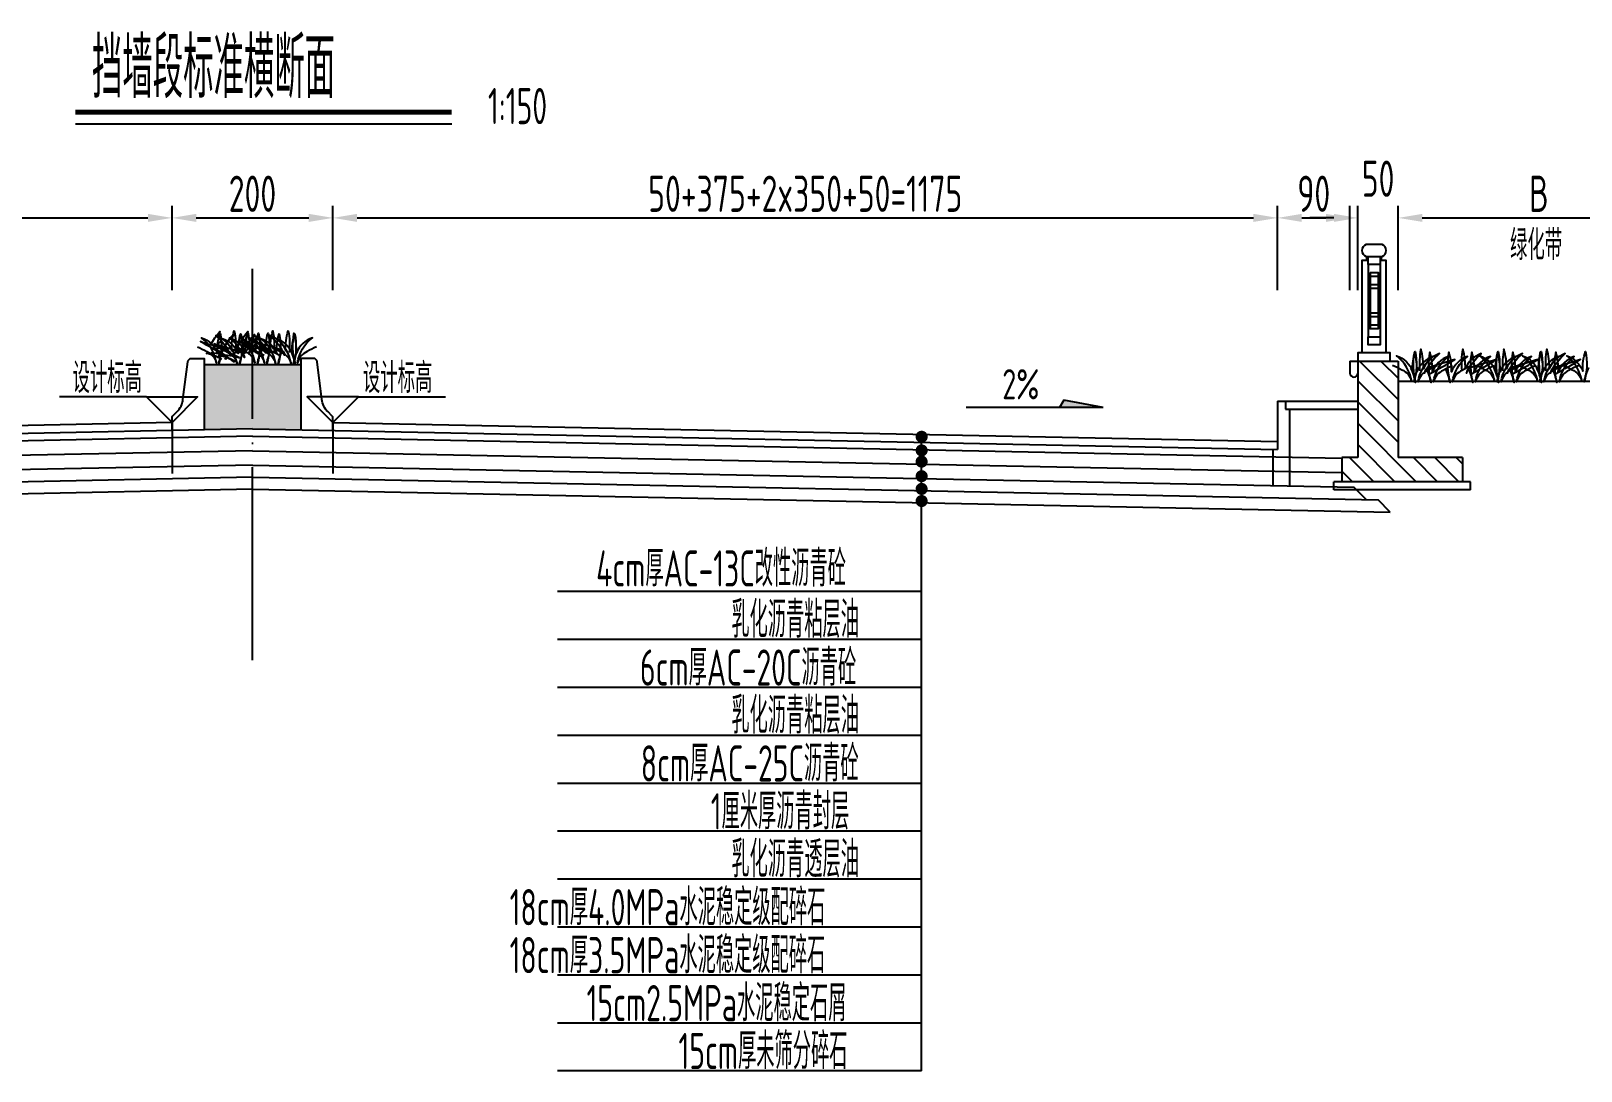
# Model space of a CAD drawing. Header units: millimetres. Extents: x -29538 to 115583, y -232866 to 15404.
# Drawn here: x 1207 to 3135, y 6833 to 8126 of the extents above; entities that cross this region are included whole.
import ezdxf
from ezdxf.enums import TextEntityAlignment as Align

# ---------------------------------------------------------------- set-up
doc = ezdxf.new("R2010")
doc.units = ezdxf.units.MM
doc.header["$LTSCALE"] = 10
doc.header["$MEASUREMENT"] = 0
doc.linetypes.add('ACAD_ISO04W100', pattern=[30, 24, -3, 0, -3])
for name, color, linetype in [('3', 3, 'Continuous'), ('lk', 1, 'Continuous'), ('中心线', 3, 'ACAD_ISO04W100'), ('填充', 8, 'Continuous'), ('尺寸', 4, 'Continuous'), ('文字', 7, 'Continuous'), ('标注', 4, 'Continuous'), ('栏杆', 8, 'Continuous'), ('次轮廓线', 7, 'Continuous'), ('轮廓线', 1, 'Continuous')]:
    doc.layers.add(name, color=color, linetype=linetype)
doc.styles.get("Standard").update_dxf_attribs({"font": 'gbenor.shx', "width": 0.75, "bigfont": 'gbcbig.shx'})
doc.dimstyles.new('150', dxfattribs={"dimscale": 15, "dimtxt": 3, "dimasz": 2, "dimexe": 1, "dimexo": 1, "dimgap": 0.5, "dimtad": 1, "dimdec": 1, "dimdsep": 46, "dimtxsty": 'Standard', "dimcen": 0.5, "dimadec": 0, "dimazin": 0, "dimtfac": 1, "dimtdec": 1, "dimtofl": 0, "dimtmove": 2, "dimatfit": 3, "dimfxl": 0, "dimtolj": 1, "dimtzin": 0, "dimarcsym": 0})

# ---------------------------------------------------------------- blocks, each defined once
blk = doc.blocks.new('栏杆')
at = {"layer": '栏杆'}
blk.add_lwpolyline([(-10, 110), (10, 110, 0.671593), (10, 125), (-10, 125, 0.671593), (-10, 110)], format="xyb", dxfattribs=at)
for points in [[(-7.5, 105), (-15, 105), (-15, -10)], [(-7.5, 105), (-9, 105), (-9, 110), (9, 110), (9, 105), (7.5, 105)], [(-7.5, 100), (-7.5, 10)], [(15, -10), (15, -10), (15, 105), (7.5, 105)], [(7.5, 100), (7.5, 10)], [(-5, 90), (-5, 20)], [(5, 90), (5, 20)]]:
    blk.add_lwpolyline(points, dxfattribs=at)
for points in [[(-7.5, 110), (7.5, 110), (7.5, 100), (-7.5, 100)], [(-5, 90), (5, 90), (5, 85), (-5, 85)], [(-5, 75), (5, 75), (5, 70), (-5, 70)], [(-5, 40), (5, 40), (5, 35), (-5, 35)], [(-5, 25), (5, 25), (5, 20), (-5, 20)], [(-7.5, 10), (7.5, 10), (7.5, 0), (-7.5, 0)]]:
    blk.add_lwpolyline(points, close=True, dxfattribs=at)
blk = doc.blocks.new('箭头')
at = {"layer": '尺寸'}
blk.add_hatch(color=256, dxfattribs=at).paths.add_polyline_path([(0, 0), (-0.35, 0.6), (-3.63, 0)])
for p, q in [((-3.63, 0), (-0.35, 0.6)), ((-3.63, 0), (7.74, 0)), ((-0.35, 0.6), (0, 0))]:
    blk.add_line(p, q, dxfattribs=at)
blk = doc.blocks.new('*D134')
at = {"layer": 'Defpoints', "color": 0}
for p in [(1382.9, 7894), (207.9, 7666), (1382.9, 7639.5)]:
    blk.add_point(p, dxfattribs=at)
at = {"layer": '标注', "color": 0, "lineweight": -2}
for p, q in [((207.9, 7804), (207.9, 7909)), ((1382.9, 7804), (1382.9, 7909)), ((237.9, 7894), (1352.9, 7894))]:
    blk.add_line(p, q, dxfattribs=at)
at = {"layer": '标注', "color": 0}
for points in [[(237.9, 7899), (237.9, 7889), (207.9, 7894)], [(1352.9, 7899), (1352.9, 7889), (1382.9, 7894)]]:
    blk.add_solid(points, dxfattribs=at)
at = {"layer": '标注', "color": 0, "insert": (795.4, 7924), "char_height": 45, "attachment_point": 5}
blk.add_mtext('\\A1;50+375+2x350+50=1175', dxfattribs=at)
blk = doc.blocks.new('*D135')
at = {"layer": 'Defpoints', "color": 0}
for p in [(1582.9, 7894), (1382.9, 7639.5), (1582.9, 7639.5)]:
    blk.add_point(p, dxfattribs=at)
at = {"layer": '标注', "color": 0, "lineweight": -2}
for p, q in [((1382.9, 7804), (1382.9, 7909)), ((1582.9, 7804), (1582.9, 7909)), ((1412.9, 7894), (1552.9, 7894))]:
    blk.add_line(p, q, dxfattribs=at)
at = {"layer": '标注', "color": 0}
for points in [[(1412.9, 7899), (1412.9, 7889), (1382.9, 7894)], [(1552.9, 7899), (1552.9, 7889), (1582.9, 7894)]]:
    blk.add_solid(points, dxfattribs=at)
at = {"layer": '标注', "color": 0, "insert": (1482.9, 7924), "char_height": 45, "attachment_point": 5}
blk.add_mtext('\\A1;200', dxfattribs=at)
blk = doc.blocks.new('*D136')
at = {"layer": 'Defpoints', "color": 0}
for p in [(2757.9, 7894), (2757.9, 7666), (1582.9, 7639.5)]:
    blk.add_point(p, dxfattribs=at)
at = {"layer": '标注', "color": 0, "lineweight": -2}
for p, q in [((1582.9, 7804), (1582.9, 7909)), ((2757.9, 7804), (2757.9, 7909)), ((1612.9, 7894), (2727.9, 7894))]:
    blk.add_line(p, q, dxfattribs=at)
at = {"layer": '标注', "color": 0}
for points in [[(1612.9, 7899), (1612.9, 7889), (1582.9, 7894)], [(2727.9, 7899), (2727.9, 7889), (2757.9, 7894)]]:
    blk.add_solid(points, dxfattribs=at)
at = {"layer": '标注', "color": 0, "insert": (2170.4, 7924), "char_height": 45, "attachment_point": 5}
blk.add_mtext('\\A1;50+375+2x350+50=1175', dxfattribs=at)
blk = doc.blocks.new('*D137')
at = {"layer": 'Defpoints', "color": 0}
for p in [(2847.9, 7894), (2847.9, 7716), (2757.9, 7666)]:
    blk.add_point(p, dxfattribs=at)
at = {"layer": '标注', "color": 0, "lineweight": -2}
for p, q in [((2757.9, 7804), (2757.9, 7909)), ((2847.9, 7804), (2847.9, 7909)), ((2787.9, 7894), (2817.9, 7894))]:
    blk.add_line(p, q, dxfattribs=at)
at = {"layer": '标注', "color": 0}
for points in [[(2787.9, 7899), (2787.9, 7889), (2757.9, 7894)], [(2817.9, 7899), (2817.9, 7889), (2847.9, 7894)]]:
    blk.add_solid(points, dxfattribs=at)
at = {"layer": '标注', "color": 0, "insert": (2802.9, 7924), "char_height": 45, "attachment_point": 5}
blk.add_mtext('\\A1;90', dxfattribs=at)
blk = doc.blocks.new('*D138')
at = {"layer": 'Defpoints', "color": 0}
for p in [(3257.9, 7894), (2907.9, 7691), (3257.9, 7691)]:
    blk.add_point(p, dxfattribs=at)
at = {"layer": '标注', "color": 0, "lineweight": -2}
for p, q in [((2907.9, 7804), (2907.9, 7909)), ((3257.9, 7804), (3257.9, 7909)), ((2937.9, 7894), (3227.9, 7894))]:
    blk.add_line(p, q, dxfattribs=at)
at = {"layer": '标注', "color": 0}
for points in [[(2937.9, 7899), (2937.9, 7889), (2907.9, 7894)], [(3227.9, 7899), (3227.9, 7889), (3257.9, 7894)]]:
    blk.add_solid(points, dxfattribs=at)
at = {"layer": '标注', "color": 0, "insert": (3082.9, 7924), "char_height": 45, "attachment_point": 5}
blk.add_mtext('\\A1;B', dxfattribs=at)
blk = doc.blocks.new('*D139')
at = {"layer": 'Defpoints', "color": 0}
for p in [(2857.9, 7894), (2857.9, 7716), (2907.9, 7691)]:
    blk.add_point(p, dxfattribs=at)
at = {"layer": '标注', "color": 0, "lineweight": -2}
for p, q in [((2857.9, 7804), (2857.9, 7909)), ((2907.9, 7804), (2907.9, 7909)), ((2827.9, 7894), (2797.9, 7894)), ((2937.9, 7894), (2967.9, 7894))]:
    blk.add_line(p, q, dxfattribs=at)
at = {"layer": '标注', "color": 0}
for points in [[(2827.9, 7899), (2827.9, 7889), (2857.9, 7894)], [(2937.9, 7899), (2937.9, 7889), (2907.9, 7894)]]:
    blk.add_solid(points, dxfattribs=at)
at = {"layer": '标注', "color": 0, "insert": (2882.9, 7942.7), "char_height": 45, "attachment_point": 5}
blk.add_mtext('\\A1;50', dxfattribs=at)

msp = doc.modelspace()

# ---------------------------------------------------------------- hatches: boundary and pattern name
at = {"layer": '填充'}
h = msp.add_hatch(dxfattribs=at)
h.set_pattern_fill('AR-SAND', color=256, style=0)
h.set_pattern_definition([(37.5, (-5e-13, 7953.0641), (-0.0629934, 1.9268238), [0, -1.52, 0, -1.7, 0, -1.625]), (7.5, (-5e-13, 7953.0641), (1.7697767, 2.822146), [0, -0.82, 0, -1.37, 0, -0.525]), (327.5, (-1.23, 7953.0641), (3.1141419, 0.005659), [0, -0.5, 0, -1.8, 0, -2.35]), (317.5, (-1.23, 7953.0641), (3.0061266, 0.8776756), [0, -0.25, 0, -1.18, 0, -1.35])])
h.paths.add_polyline_path([(1542.87, 7711.8), (1482.87, 7711.8), (1482.87, 7631.52), (1542.87, 7630.32)])
h.paths.add_polyline_path([(1482.87, 7711.8), (1422.87, 7711.8), (1422.87, 7630.32), (1482.87, 7631.52)])
h = msp.add_hatch(dxfattribs=at)
h.set_pattern_fill('ANSI31', color=256, scale=150, style=0)
h.set_pattern_definition([(135, (2965.737, 0), (13.25825, 13.25825), [])])
h.paths.add_polyline_path([(2837.87, 7596.02), (2857.87, 7596.02), (2857.87, 7716.02), (2907.87, 7716.02), (2912.75, 7716.02, -0.0436362), (2917.87, 7709.1), (2917.87, 7701.02, -1), (2907.87, 7701.02), (2907.87, 7596.02), (2987.87, 7596.02), (2987.87, 7566.02), (2837.87, 7566.02)])

# ---------------------------------------------------------------- linework, layer by layer
for p, q in [((1730.8, 8010.52), (1262.68, 8010.52)), ((1422.87, 7711.8), (1542.87, 7711.8)), ((1351.05, 7671.34), (1242.95, 7671.34)), ((1614.69, 7671.34), (1722.79, 7671.34)), ((2867.87, 7543.82), (2852.87, 7559.12)), ((2897.87, 7528.22), (2882.87, 7543.52))]:
    msp.add_line(p, q)
at = {"ltscale": 100}
for p, q in [((2315.18, 6833.3), (2315.18, 7618.09)), ((2315.18, 7429.31), (1862.08, 7429.31)), ((2315.18, 7369.71), (1862.08, 7369.71)), ((2315.18, 7310.11), (1862.08, 7310.11)), ((2315.18, 7250.51), (1862.08, 7250.51)), ((2315.18, 7190.91), (1862.08, 7190.91)), ((2315.18, 7131.3), (1862.08, 7131.3)), ((2315.18, 7071.7), (1862.08, 7071.7)), ((2315.18, 7012.1), (1862.08, 7012.1)), ((2315.18, 6952.5), (1862.08, 6952.5)), ((2315.18, 6892.9), (1862.08, 6892.9)), ((2315.18, 6833.3), (1862.08, 6833.3))]:
    msp.add_line(p, q, dxfattribs=at)
msp.add_lwpolyline([(1730.8, 8025.52, 6, 6, 0), (1262.68, 8025.52, 0.6, 0.6, 0)], format="xyseb")
msp.add_lwpolyline([(2897.87, 7716.02), (2897.87, 7726.02), (2857.87, 7726.02), (2857.87, 7716.02)])
at = {"const_width": 7.5}
for points in [[(2318.93, 7621.84, -1), (2311.43, 7621.84, -1)], [(2318.93, 7604.83, -1), (2311.43, 7604.83, -1)], [(2318.93, 7590.99, -1), (2311.43, 7590.99, -1)], [(2318.93, 7572.85, -1), (2311.43, 7572.85, -1)], [(2318.93, 7557.02, -1), (2311.43, 7557.02, -1)], [(2318.93, 7541.95, -1), (2311.43, 7541.95, -1)]]:
    msp.add_lwpolyline(points, format="xyb", close=True, dxfattribs=at)
at = {"layer": '3', "color": 9}
for points in [[(1414.35, 7733.51, -0.0394978), (1426.05, 7727.84, -0.232087), (1438.02, 7713.68, 0.1911867), (1419.43, 7745.06, -0.2267195), (1439.38, 7726.02, -0.091203), (1442.56, 7750.72, -0.1239074), (1441.07, 7712.89, -0.0624947), (1446.86, 7730.81)], [(1449.47, 7722.88, -0.013375), (1418.13, 7740.41, -0.001492), (1449.87, 7730.67, -0.302407), (1455.77, 7723.42, 0.1063996), (1437.17, 7747.89, -0.2267195), (1457.13, 7728.85, -0.091203), (1460.3, 7753.55, -0.074282), (1461.5, 7726.56)], [(1431.15, 7736.44, -0.0656242), (1442.48, 7752.64, 0.0063244), (1440.16, 7746.74, 0.0063244)], [(1466.56, 7720.05, -0.013375), (1435.21, 7737.58, -0.001492), (1466.96, 7727.84, -0.302407), (1472.85, 7720.59, 0.1063996), (1454.26, 7745.06, -0.2267195), (1474.21, 7726.02, -0.091203), (1477.39, 7750.72, -0.074282), (1478.59, 7723.73)], [(1461.65, 7725.58, -0.1130591), (1477.31, 7752.64, -0.0330136), (1466.37, 7725.62, -0.0330136)], [(1462.29, 7733.51, -0.0394978), (1473.99, 7727.84, -0.232087), (1485.96, 7713.68, 0.1911867), (1467.37, 7745.06, -0.2267195), (1487.32, 7726.02, -0.091203), (1490.5, 7750.72, -0.1239074), (1489.01, 7712.89, -0.0624947), (1494.8, 7730.81)], [(1497.41, 7722.88, -0.013375), (1466.07, 7740.41, -0.001492), (1497.81, 7730.67, -0.302407), (1503.71, 7723.42, 0.1063996), (1485.11, 7747.89, -0.2267195), (1505.07, 7728.85, -0.091203), (1508.24, 7753.55, -0.074282), (1509.44, 7726.56)], [(1474.03, 7733.51, -0.0394978), (1485.73, 7727.84, -0.232087), (1497.7, 7713.68, 0.1911867), (1479.11, 7745.06, -0.2267195), (1499.06, 7726.02, -0.091203), (1502.24, 7750.72, -0.1239074), (1500.75, 7712.89, -0.0624947), (1506.54, 7730.81)], [(1516.58, 7722.88, -0.013375), (1485.23, 7740.41, -0.001492), (1516.98, 7730.67, -0.302407), (1522.87, 7723.42, 0.1063996), (1504.28, 7747.89, -0.2267195), (1524.23, 7728.85, -0.091203), (1527.41, 7753.55, -0.074282), (1528.61, 7726.56)], [(1562.57, 7733.51, 0.0394978), (1550.86, 7727.84, 0.232087), (1538.89, 7713.68, -0.1911867), (1557.49, 7745.06, 0.2267195), (1537.53, 7726.02, 0.091203), (1534.36, 7750.72, 0.1239074), (1535.85, 7712.89, 0.0624947), (1530.05, 7730.81)], [(1437.25, 7734.57, -0.0794345), (1444.41, 7740.74, -0.0794345)], [(1440.05, 7732.67, -0.0394978), (1451.76, 7727, -0.232087), (1463.73, 7712.84, 0.1911867), (1445.13, 7744.22, -0.2267195), (1465.09, 7725.19, -0.091203), (1468.26, 7749.88, -0.1239074), (1466.77, 7712.05, -0.0624947), (1472.57, 7729.97)], [(1448.24, 7733.61, -0.0656242), (1459.56, 7749.81, 0.0063244), (1457.25, 7743.91, 0.0063244)], [(1464.45, 7739.51, -0.0551464), (1470.68, 7741.66, 0.0175385), (1466.78, 7737.43)], [(1466.36, 7726.17, -0.2245474), (1488.42, 7744.49, -0.0120292), (1470.64, 7723.32)], [(1473.94, 7732.77, -0.0656242), (1485.27, 7748.98, 0.0063244), (1482.95, 7743.08, 0.0063244)], [(1482.52, 7741.92, 0.0112436), (1478.82, 7731.27)], [(1480.04, 7730.9, -0.0794345), (1487.2, 7737.08, -0.0794345)], [(1487.99, 7732.67, -0.0394978), (1499.7, 7727, -0.232087), (1511.67, 7712.84, 0.1911867), (1493.07, 7744.22, -0.2267195), (1513.03, 7725.19, -0.091203), (1516.2, 7749.88, -0.1239074), (1514.71, 7712.05, -0.0624947), (1520.51, 7729.97)], [(1507.16, 7732.67, -0.0394978), (1518.86, 7727, -0.232087), (1530.83, 7712.84, 0.1911867), (1512.24, 7744.22, -0.2267195), (1532.19, 7725.19, -0.091203), (1535.37, 7749.88, -0.1239074), (1533.88, 7712.05, -0.0624947), (1539.67, 7729.97)], [(2946.84, 7700.23, 0.013375), (2978.19, 7717.76, 0.001492), (2946.45, 7708.01, 0.302407), (2940.55, 7700.76, -0.1063996), (2959.14, 7725.23, 0.2267195), (2939.19, 7706.2, 0.091203), (2936.01, 7730.9, 0.074282), (2934.82, 7703.91)], [(2999, 7700.23, 0.013375), (3030.35, 7717.76, 0.001492), (2998.6, 7708.01, 0.302407), (2992.71, 7700.76, -0.1063996), (3011.3, 7725.23, 0.2267195), (2991.35, 7706.2, 0.091203), (2988.17, 7730.9, 0.074282), (2986.97, 7703.91)], [(3050.15, 7700.23, 0.013375), (3081.5, 7717.76, 0.001492), (3049.75, 7708.01, 0.302407), (3043.86, 7700.76, -0.1063996), (3062.45, 7725.23, 0.2267195), (3042.5, 7706.2, 0.091203), (3039.32, 7730.9, 0.074282), (3038.12, 7703.91)], [(3103.44, 7700.23, 0.013375), (3134.79, 7717.76, 0.001492), (3103.04, 7708.01, 0.302407), (3097.15, 7700.76, -0.1063996), (3115.74, 7725.23, 0.2267195), (3095.79, 7706.2, 0.091203), (3092.61, 7730.9, 0.074282), (3091.42, 7703.91)], [(1444.88, 7717.98, 0.0931805), (1425.61, 7725.46, -0.1501755), (1449.46, 7722.78, -0.1501755)], [(1439.62, 7725.65, -0.0226272), (1441.14, 7727.33, -0.0226272)], [(1440.72, 7727.56, 0.0066718), (1439.66, 7725.65)], [(1440.05, 7722.8, -0.2088897), (1459.85, 7714.88, 0.0309304), (1440.05, 7728.88)], [(1461.97, 7715.15, 0.0931805), (1442.7, 7722.63, -0.1501755), (1466.55, 7719.95, -0.1501755)], [(1448.98, 7718.08, -0.0444766), (1450.16, 7720.46)], [(1450.23, 7720.43, 0.0048651), (1449.54, 7718.09, 0.0048651)], [(2900.86, 7710.85, -0.0394978), (2912.56, 7705.18, -0.232087), (2924.53, 7691.02, 0.1911867), (2905.94, 7722.4, -0.2267195), (2925.89, 7703.37, -0.091203), (2929.07, 7728.07, -0.1239074), (2927.57, 7690.23, -0.0624947), (2933.37, 7708.16)], [(2956.26, 7710.02, 0.0394978), (2944.56, 7704.35, 0.232087), (2932.59, 7690.19, -0.1911867), (2951.18, 7721.57, 0.2267195), (2931.23, 7702.54, 0.091203), (2928.05, 7727.23, 0.1239074), (2929.55, 7689.4, 0.0624947), (2923.75, 7707.32)], [(2975.43, 7710.02, 0.0394978), (2963.73, 7704.35, 0.232087), (2951.76, 7690.19, -0.1911867), (2970.35, 7721.57, 0.2267195), (2950.4, 7702.54, 0.091203), (2947.22, 7727.23, 0.1239074), (2948.71, 7689.4, 0.0624947), (2942.92, 7707.32)], [(2999.15, 7710.02, 0.0394978), (2987.44, 7704.35, 0.232087), (2975.47, 7690.19, -0.1911867), (2994.06, 7721.57, 0.2267195), (2974.11, 7702.54, 0.091203), (2970.94, 7727.23, 0.1239074), (2972.43, 7689.4, 0.0624947), (2966.63, 7707.32)], [(3027.59, 7710.02, 0.0394978), (3015.88, 7704.35, 0.232087), (3003.92, 7690.19, -0.1911867), (3022.51, 7721.57, 0.2267195), (3002.55, 7702.54, 0.091203), (2999.38, 7727.23, 0.1239074), (3000.87, 7689.4, 0.0624947), (2995.08, 7707.32)], [(3004.16, 7710.85, -0.0394978), (3015.87, 7705.18, -0.232087), (3027.84, 7691.02, 0.1911867), (3009.24, 7722.4, -0.2267195), (3029.2, 7703.37, -0.091203), (3032.37, 7728.07, -0.1239074), (3030.88, 7690.23, -0.0624947), (3036.68, 7708.16)], [(3059.57, 7710.02, 0.0394978), (3047.87, 7704.35, 0.232087), (3035.9, 7690.19, -0.1911867), (3054.49, 7721.57, 0.2267195), (3034.54, 7702.54, 0.091203), (3031.36, 7727.23, 0.1239074), (3032.85, 7689.4, 0.0624947), (3027.06, 7707.32)], [(3078.74, 7710.02, 0.0394978), (3067.03, 7704.35, 0.232087), (3055.06, 7690.19, -0.1911867), (3073.66, 7721.57, 0.2267195), (3053.7, 7702.54, 0.091203), (3050.53, 7727.23, 0.1239074), (3052.02, 7689.4, 0.0624947), (3046.23, 7707.32)], [(3057.45, 7710.85, -0.0394978), (3069.16, 7705.18, -0.232087), (3081.13, 7691.02, 0.1911867), (3062.54, 7722.4, -0.2267195), (3082.49, 7703.37, -0.091203), (3085.66, 7728.07, -0.1239074), (3084.17, 7690.23, -0.0624947), (3089.97, 7708.16)], [(3112.86, 7710.02, 0.0394978), (3101.16, 7704.35, 0.232087), (3089.19, 7690.19, -0.1911867), (3107.78, 7721.57, 0.2267195), (3087.83, 7702.54, 0.091203), (3084.65, 7727.23, 0.1239074), (3086.15, 7689.4, 0.0624947), (3080.35, 7707.32)], [(3132.03, 7710.02, 0.0394978), (3120.32, 7704.35, 0.232087), (3108.36, 7690.19, -0.1911867), (3126.95, 7721.57, 0.2267195), (3107, 7702.54, 0.091203), (3103.82, 7727.23, 0.1239074), (3105.31, 7689.4, 0.0624947), (3099.52, 7707.32)], [(3112.56, 7710.85, -0.0394978), (3124.27, 7705.18, -0.232087), (3136.24, 7691.02, 0.1911867), (3117.64, 7722.4, -0.2267195), (3137.6, 7703.37, -0.091203), (3140.77, 7728.07, -0.1239074), (3139.28, 7690.23, -0.0624947), (3145.07, 7708.16)]]:
    msp.add_lwpolyline(points, format="xyb", dxfattribs=at)
at = {"layer": 'Defpoints', "color": 9}
for p, q in [((1382.87, 7639.52), (1382.87, 7576.02)), ((1582.87, 7639.52), (1582.87, 7576.02))]:
    msp.add_line(p, q, dxfattribs=at)
at = {"layer": 'lk'}
msp.add_line((2997.87, 7566.02), (2827.87, 7566.02), dxfattribs=at)
at = {"layer": '中心线'}
msp.add_line((1482.87, 7344.09), (1482.87, 7830.56), dxfattribs=at)
at = {"layer": '次轮廓线'}
for p, q in [((2757.87, 7666.02), (2757.87, 7605.92)), ((2757.87, 7666.02), (2857.87, 7666.02)), ((2767.87, 7666.02), (2767.87, 7656.02)), ((2767.87, 7656.02), (2857.87, 7656.02)), ((2772.87, 7656.02), (2772.87, 7560.72)), ((1382.87, 7639.52), (207.87, 7616.02)), ((1582.87, 7639.52), (2757.87, 7616.02)), ((1482.87, 7622.52), (127.87, 7595.42)), ((1482.87, 7631.52), (207.87, 7606.02)), ((1482.87, 7631.52), (2757.87, 7606.02)), ((1482.87, 7622.52), (2837.87, 7595.42)), ((1482.87, 7604.52), (127.87, 7577.42)), ((1482.87, 7604.52), (2837.87, 7577.42)), ((2751.87, 7606.14), (2751.87, 7561.14)), ((1482.87, 7586.52), (112.87, 7559.12)), ((1482.87, 7586.52), (2852.87, 7559.12)), ((1482.87, 7571.52), (82.87, 7543.52)), ((1482.87, 7571.52), (2882.87, 7543.52)), ((2827.87, 7556.02), (2827.87, 7566.02)), ((2997.87, 7556.02), (2997.87, 7566.02)), ((1482.87, 7556.52), (67.87, 7528.22)), ((1482.87, 7556.52), (2897.87, 7528.22)), ((2997.87, 7556.02), (2827.87, 7556.02))]:
    msp.add_line(p, q, dxfattribs=at)
at = {"layer": '次轮廓线', "ltscale": 100}
for points in [[(1382.87, 7629.52), (1382.87, 7645.79, -0.1989124), (1383.6, 7647.56), (1389.18, 7653.14, 0.1667819), (1396.45, 7668.01), (1402.32, 7714.94, -0.3782425), (1407.28, 7719.32), (1422.87, 7719.32), (1422.87, 7630.32)], [(1582.87, 7629.52), (1582.87, 7645.79, 0.1989124), (1582.14, 7647.56), (1576.56, 7653.14, -0.1667819), (1569.28, 7668.01), (1563.42, 7714.94, 0.3782425), (1558.45, 7719.32), (1542.87, 7719.32), (1542.87, 7630.32)]]:
    msp.add_lwpolyline(points, format="xyb", dxfattribs=at)
at = {"layer": '次轮廓线'}
for points in [[(1351.05, 7671.34), (1414.69, 7671.34), (1382.87, 7639.52)], [(1614.69, 7671.34), (1551.05, 7671.34), (1582.87, 7639.52)]]:
    msp.add_lwpolyline(points, close=True, dxfattribs=at)
at = {"layer": '轮廓线'}
for p, q in [((2847.87, 7716.02), (2907.87, 7716.02)), ((2847.87, 7716.02), (2847.87, 7701.02)), ((2857.87, 7716.02), (2857.87, 7596.02)), ((2907.87, 7716.02), (2907.87, 7596.02)), ((2907.87, 7691.02), (3732.87, 7691.02)), ((2837.87, 7596.02), (2837.87, 7566.02)), ((2857.87, 7596.02), (2837.87, 7596.02)), ((2987.87, 7596.02), (2907.87, 7596.02)), ((2987.87, 7596.02), (2987.87, 7566.02))]:
    msp.add_line(p, q, dxfattribs=at)
msp.add_arc((2852.87, 7701.02), 5, 180, 0, dxfattribs=at)

# ---------------------------------------------------------------- block references
msp.add_blockref('栏杆', (2877.87, 7736.02))
at = {"layer": '尺寸', "xscale": -15, "yscale": 15, "zscale": 15}
msp.add_blockref('箭头', (2486.65, 7658.2), dxfattribs=at)

# ---------------------------------------------------------------- texts
at = {"width": 0.8}
msp.add_text('绿化带', height=37.5, dxfattribs=at).set_placement((3079.44, 7860.3), align=Align.MIDDLE_CENTER)
at = {"layer": '文字', "width": 0.7}
for s, height, p in [('挡墙段标准横断面', 75, (1283.29, 8043.02)), ('1:150', 45, (1775.8, 8010.52)), ('4cm厚AC-13C改性沥青砼', 45, (1910.33, 7435.63)), ('乳化沥青粘层油', 45, (2078.47, 7372.03)), ('6cm厚AC-20C沥青砼', 45, (1964.82, 7312.43)), ('乳化沥青粘层油', 45, (2078.47, 7252.82)), ('8cm厚AC-25C沥青砼', 45, (1965.87, 7193.22)), ('1厘米厚沥青封层', 45, (2052.91, 7133.62)), ('乳化沥青透层油', 45, (2078.47, 7074.02)), ('18cm厚4.0MPa水泥稳定级配碎石', 45, (1802.76, 7014.42)), ('18cm厚3.5MPa水泥稳定级配碎石', 45, (1802.76, 6954.82)), ('15cm2.5MPa水泥稳定石屑', 45, (1898.5, 6895.21)), ('15cm厚未筛分碎石', 45, (2012.76, 6835.61))]:
    msp.add_text(s, height=height, dxfattribs=at).set_placement(p)
at = {"layer": '文字', "width": 0.8}
for s, p in [('设计标高', (1302.26, 7694.97)), ('设计标高', (1663.47, 7694.97)), ('2%', (2438.49, 7687.16))]:
    msp.add_text(s, height=37.5, dxfattribs=at).set_placement(p, align=Align.MIDDLE_CENTER)

# ---------------------------------------------------------------- dimensions: what is measured, and where the dimension line sits
at = {"layer": '标注'}
for base, p1, p2, picture, middle in [((2857.87, 7893.98), (2907.87, 7691.02), (2857.87, 7716.02), '*D139', (2882.87, 7942.73)), ((1582.87, 7893.98), (1382.87, 7639.52), (1582.87, 7639.52), '*D135', (1482.87, 7923.98)), ((2847.87, 7893.98), (2757.87, 7666.02), (2847.87, 7716.02), '*D137', (2802.87, 7923.98))]:
    dim = msp.add_linear_dim(base=base, p1=p1, p2=p2, dimstyle='150', dxfattribs=at)
    dim.commit()
    dim.dimension.update_dxf_attribs({"geometry": picture, "text_midpoint": middle})
for base, p1, p2, text, picture, middle in [((1382.87, 7893.98), (207.87, 7666.02), (1382.87, 7639.52), '50+375+2x350+50=<>', '*D134', (795.37, 7923.98)), ((2757.87, 7893.98), (1582.87, 7639.52), (2757.87, 7666.02), '50+375+2x350+50=<>', '*D136', (2170.37, 7923.98)), ((3257.87, 7893.98), (2907.87, 7691.02), (3257.87, 7691.02), 'B', '*D138', (3082.87, 7923.98))]:
    dim = msp.add_linear_dim(base=base, p1=p1, p2=p2, text=text, dimstyle='150', dxfattribs=at)
    dim.commit()
    dim.dimension.update_dxf_attribs({"geometry": picture, "text_midpoint": middle})

doc.saveas('drawing.dxf')
